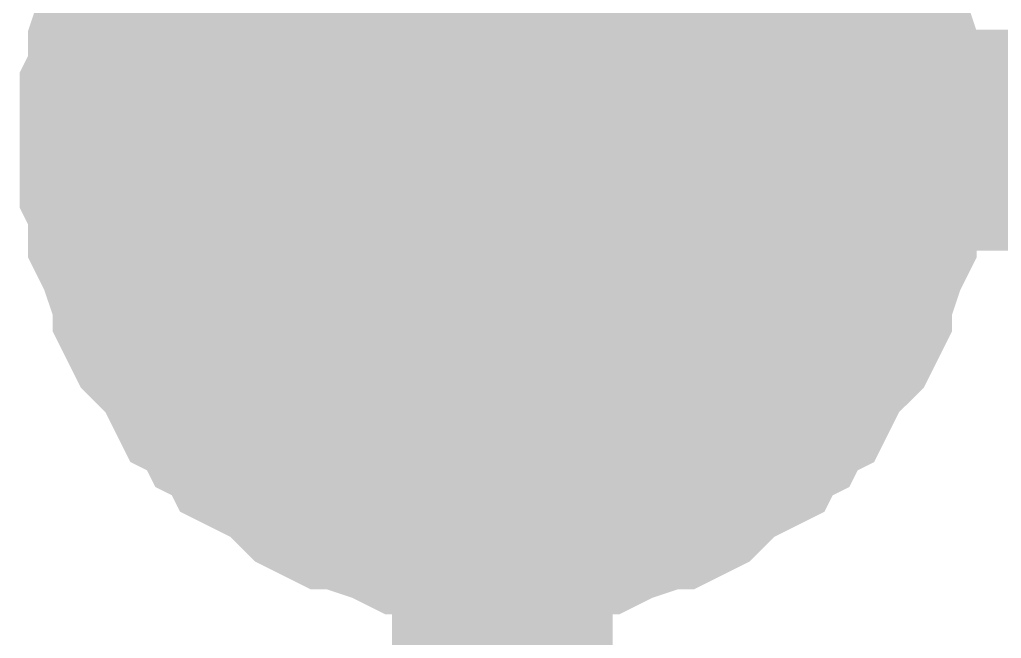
# Model space of a CAD drawing. Header units: inches. Extents: x 0 to 22.3, y 0 to 15.7.
# Drawn here: x 13.5744 to 13.6269, y 3.7733 to 3.8064 of the extents above; entities that cross this region are included whole.
import ezdxf

# ---------------------------------------------------------------- set-up
doc = ezdxf.new("R2010")
doc.units = ezdxf.units.IN
doc.header["$MEASUREMENT"] = 0
doc.layers.add('Sheet', color=255, linetype='Continuous')

msp = doc.modelspace()

# ---------------------------------------------------------------- linework, layer by layer
at = {"layer": 'Sheet'}
for points in [[(13.600224, 3.799913, 0.0118, 0.0118, 0), (13.600224, 3.900248, 0.0118, 0.0118, 0)], [(13.580332, 3.799913, 0.0118, 0.0118, 0), (13.580332, 3.800797, 0.0118, 0.0118, 0), (13.580332, 3.802123, 0.0118, 0.0118, 0), (13.580774, 3.803007, 0.0118, 0.0118, 0), (13.580774, 3.803891, 0.0118, 0.0118, 0), (13.580774, 3.804775, 0.0118, 0.0118, 0), (13.581216, 3.806101, 0.0118, 0.0118, 0), (13.581658, 3.806985, 0.0118, 0.0118, 0), (13.5821, 3.807869, 0.0118, 0.0118, 0), (13.5821, 3.808753, 0.0118, 0.0118, 0), (13.582542, 3.809637, 0.0118, 0.0118, 0), (13.582984, 3.810521, 0.0118, 0.0118, 0), (13.583869, 3.811405, 0.0118, 0.0118, 0), (13.584311, 3.811847, 0.0118, 0.0118, 0), (13.584753, 3.812731, 0.0118, 0.0118, 0)], [(13.580332, 3.799913, 0.0118, 0.0118, 0), (13.580332, 3.800797, 0.0118, 0.0118, 0), (13.580332, 3.802123, 0.0118, 0.0118, 0), (13.580774, 3.803007, 0.0118, 0.0118, 0), (13.580774, 3.803891, 0.0118, 0.0118, 0), (13.580774, 3.804775, 0.0118, 0.0118, 0), (13.581216, 3.806101, 0.0118, 0.0118, 0), (13.581658, 3.806985, 0.0118, 0.0118, 0), (13.5821, 3.807869, 0.0118, 0.0118, 0), (13.5821, 3.808753, 0.0118, 0.0118, 0), (13.582542, 3.809637, 0.0118, 0.0118, 0), (13.582984, 3.810521, 0.0118, 0.0118, 0), (13.583869, 3.811405, 0.0118, 0.0118, 0), (13.584311, 3.811847, 0.0118, 0.0118, 0), (13.584753, 3.812731, 0.0118, 0.0118, 0)], [(13.580332, 3.799913, 0.0118, 0.0118, 0), (13.580332, 3.800797, 0.0118, 0.0118, 0), (13.580332, 3.802123, 0.0118, 0.0118, 0), (13.580774, 3.803007, 0.0118, 0.0118, 0), (13.580774, 3.803891, 0.0118, 0.0118, 0), (13.580774, 3.804775, 0.0118, 0.0118, 0), (13.581216, 3.806101, 0.0118, 0.0118, 0), (13.581658, 3.806985, 0.0118, 0.0118, 0), (13.5821, 3.807869, 0.0118, 0.0118, 0), (13.5821, 3.808753, 0.0118, 0.0118, 0), (13.582542, 3.809637, 0.0118, 0.0118, 0), (13.582984, 3.810521, 0.0118, 0.0118, 0), (13.583869, 3.811405, 0.0118, 0.0118, 0), (13.584311, 3.811847, 0.0118, 0.0118, 0), (13.584753, 3.812731, 0.0118, 0.0118, 0)], [(13.580332, 3.799913, 0.0118, 0.0118, 0), (13.580332, 3.800797, 0.0118, 0.0118, 0), (13.580332, 3.802123, 0.0118, 0.0118, 0), (13.580774, 3.803007, 0.0118, 0.0118, 0), (13.580774, 3.803891, 0.0118, 0.0118, 0), (13.580774, 3.804775, 0.0118, 0.0118, 0), (13.581216, 3.806101, 0.0118, 0.0118, 0), (13.581658, 3.806985, 0.0118, 0.0118, 0), (13.5821, 3.807869, 0.0118, 0.0118, 0), (13.5821, 3.808753, 0.0118, 0.0118, 0), (13.582542, 3.809637, 0.0118, 0.0118, 0), (13.582984, 3.810521, 0.0118, 0.0118, 0), (13.583869, 3.811405, 0.0118, 0.0118, 0), (13.584311, 3.811847, 0.0118, 0.0118, 0), (13.584753, 3.812731, 0.0118, 0.0118, 0)], [(13.615695, 3.812731, 0.0118, 0.0118, 0), (13.616137, 3.811847, 0.0118, 0.0118, 0), (13.616579, 3.811405, 0.0118, 0.0118, 0), (13.617464, 3.810521, 0.0118, 0.0118, 0), (13.617906, 3.809637, 0.0118, 0.0118, 0), (13.618348, 3.808753, 0.0118, 0.0118, 0), (13.618348, 3.807869, 0.0118, 0.0118, 0), (13.61879, 3.806985, 0.0118, 0.0118, 0), (13.619232, 3.806101, 0.0118, 0.0118, 0), (13.619674, 3.804775, 0.0118, 0.0118, 0), (13.619674, 3.803891, 0.0118, 0.0118, 0), (13.619674, 3.803007, 0.0118, 0.0118, 0), (13.620116, 3.802123, 0.0118, 0.0118, 0), (13.620116, 3.800797, 0.0118, 0.0118, 0), (13.620116, 3.799913, 0.0118, 0.0118, 0)], [(13.615695, 3.812731, 0.0118, 0.0118, 0), (13.616137, 3.811847, 0.0118, 0.0118, 0), (13.616579, 3.811405, 0.0118, 0.0118, 0), (13.617464, 3.810521, 0.0118, 0.0118, 0), (13.617906, 3.809637, 0.0118, 0.0118, 0), (13.618348, 3.808753, 0.0118, 0.0118, 0), (13.618348, 3.807869, 0.0118, 0.0118, 0), (13.61879, 3.806985, 0.0118, 0.0118, 0), (13.619232, 3.806101, 0.0118, 0.0118, 0), (13.619674, 3.804775, 0.0118, 0.0118, 0), (13.619674, 3.803891, 0.0118, 0.0118, 0), (13.619674, 3.803007, 0.0118, 0.0118, 0), (13.620116, 3.802123, 0.0118, 0.0118, 0), (13.620116, 3.800797, 0.0118, 0.0118, 0), (13.620116, 3.799913, 0.0118, 0.0118, 0)], [(13.615695, 3.812731, 0.0118, 0.0118, 0), (13.616137, 3.811847, 0.0118, 0.0118, 0), (13.616579, 3.811405, 0.0118, 0.0118, 0), (13.617464, 3.810521, 0.0118, 0.0118, 0), (13.617906, 3.809637, 0.0118, 0.0118, 0), (13.618348, 3.808753, 0.0118, 0.0118, 0), (13.618348, 3.807869, 0.0118, 0.0118, 0), (13.61879, 3.806985, 0.0118, 0.0118, 0), (13.619232, 3.806101, 0.0118, 0.0118, 0), (13.619674, 3.804775, 0.0118, 0.0118, 0), (13.619674, 3.803891, 0.0118, 0.0118, 0), (13.619674, 3.803007, 0.0118, 0.0118, 0), (13.620116, 3.802123, 0.0118, 0.0118, 0), (13.620116, 3.800797, 0.0118, 0.0118, 0), (13.620116, 3.799913, 0.0118, 0.0118, 0)], [(13.615695, 3.812731, 0.0118, 0.0118, 0), (13.616137, 3.811847, 0.0118, 0.0118, 0), (13.616579, 3.811405, 0.0118, 0.0118, 0), (13.617464, 3.810521, 0.0118, 0.0118, 0), (13.617906, 3.809637, 0.0118, 0.0118, 0), (13.618348, 3.808753, 0.0118, 0.0118, 0), (13.618348, 3.807869, 0.0118, 0.0118, 0), (13.61879, 3.806985, 0.0118, 0.0118, 0), (13.619232, 3.806101, 0.0118, 0.0118, 0), (13.619674, 3.804775, 0.0118, 0.0118, 0), (13.619674, 3.803891, 0.0118, 0.0118, 0), (13.619674, 3.803007, 0.0118, 0.0118, 0), (13.620116, 3.802123, 0.0118, 0.0118, 0), (13.620116, 3.800797, 0.0118, 0.0118, 0), (13.620116, 3.799913, 0.0118, 0.0118, 0)], [(13.580332, 3.799913, 0.0039, 0.0039, 0), (13.580332, 3.800797, 0.0039, 0.0039, 0), (13.580332, 3.802123, 0.0039, 0.0039, 0), (13.580774, 3.803007, 0.0039, 0.0039, 0), (13.580774, 3.803891, 0.0039, 0.0039, 0), (13.580774, 3.804775, 0.0039, 0.0039, 0), (13.581216, 3.806101, 0.0039, 0.0039, 0), (13.581658, 3.806985, 0.0039, 0.0039, 0), (13.5821, 3.807869, 0.0039, 0.0039, 0), (13.5821, 3.808753, 0.0039, 0.0039, 0)], [(13.580332, 3.799913, 0.0039, 0.0039, 0), (13.580332, 3.800797, 0.0039, 0.0039, 0), (13.580332, 3.802123, 0.0039, 0.0039, 0), (13.580774, 3.803007, 0.0039, 0.0039, 0), (13.580774, 3.803891, 0.0039, 0.0039, 0), (13.580774, 3.804775, 0.0039, 0.0039, 0), (13.581216, 3.806101, 0.0039, 0.0039, 0), (13.581658, 3.806985, 0.0039, 0.0039, 0), (13.5821, 3.807869, 0.0039, 0.0039, 0), (13.5821, 3.808753, 0.0039, 0.0039, 0)], [(13.580332, 3.799913, 0.0039, 0.0039, 0), (13.580332, 3.800797, 0.0039, 0.0039, 0), (13.580332, 3.802123, 0.0039, 0.0039, 0), (13.580774, 3.803007, 0.0039, 0.0039, 0), (13.580774, 3.803891, 0.0039, 0.0039, 0), (13.580774, 3.804775, 0.0039, 0.0039, 0), (13.581216, 3.806101, 0.0039, 0.0039, 0), (13.581658, 3.806985, 0.0039, 0.0039, 0), (13.5821, 3.807869, 0.0039, 0.0039, 0), (13.5821, 3.808753, 0.0039, 0.0039, 0)], [(13.580332, 3.799913, 0.0039, 0.0039, 0), (13.580332, 3.800797, 0.0039, 0.0039, 0), (13.580332, 3.802123, 0.0039, 0.0039, 0), (13.580774, 3.803007, 0.0039, 0.0039, 0), (13.580774, 3.803891, 0.0039, 0.0039, 0), (13.580774, 3.804775, 0.0039, 0.0039, 0), (13.581216, 3.806101, 0.0039, 0.0039, 0), (13.581658, 3.806985, 0.0039, 0.0039, 0), (13.5821, 3.807869, 0.0039, 0.0039, 0), (13.5821, 3.808753, 0.0039, 0.0039, 0)], [(13.618348, 3.808753, 0.0039, 0.0039, 0), (13.618348, 3.807869, 0.0039, 0.0039, 0), (13.61879, 3.806985, 0.0039, 0.0039, 0), (13.619232, 3.806101, 0.0039, 0.0039, 0), (13.619674, 3.804775, 0.0039, 0.0039, 0), (13.619674, 3.803891, 0.0039, 0.0039, 0), (13.619674, 3.803007, 0.0039, 0.0039, 0), (13.620116, 3.802123, 0.0039, 0.0039, 0), (13.620116, 3.800797, 0.0039, 0.0039, 0), (13.620116, 3.799913, 0.0039, 0.0039, 0)], [(13.618348, 3.808753, 0.0039, 0.0039, 0), (13.618348, 3.807869, 0.0039, 0.0039, 0), (13.61879, 3.806985, 0.0039, 0.0039, 0), (13.619232, 3.806101, 0.0039, 0.0039, 0), (13.619674, 3.804775, 0.0039, 0.0039, 0), (13.619674, 3.803891, 0.0039, 0.0039, 0), (13.619674, 3.803007, 0.0039, 0.0039, 0), (13.620116, 3.802123, 0.0039, 0.0039, 0), (13.620116, 3.800797, 0.0039, 0.0039, 0), (13.620116, 3.799913, 0.0039, 0.0039, 0)], [(13.618348, 3.808753, 0.0039, 0.0039, 0), (13.618348, 3.807869, 0.0039, 0.0039, 0), (13.61879, 3.806985, 0.0039, 0.0039, 0), (13.619232, 3.806101, 0.0039, 0.0039, 0), (13.619674, 3.804775, 0.0039, 0.0039, 0), (13.619674, 3.803891, 0.0039, 0.0039, 0), (13.619674, 3.803007, 0.0039, 0.0039, 0), (13.620116, 3.802123, 0.0039, 0.0039, 0), (13.620116, 3.800797, 0.0039, 0.0039, 0), (13.620116, 3.799913, 0.0039, 0.0039, 0)], [(13.618348, 3.808753, 0.0039, 0.0039, 0), (13.618348, 3.807869, 0.0039, 0.0039, 0), (13.61879, 3.806985, 0.0039, 0.0039, 0), (13.619232, 3.806101, 0.0039, 0.0039, 0), (13.619674, 3.804775, 0.0039, 0.0039, 0), (13.619674, 3.803891, 0.0039, 0.0039, 0), (13.619674, 3.803007, 0.0039, 0.0039, 0), (13.620116, 3.802123, 0.0039, 0.0039, 0), (13.620116, 3.800797, 0.0039, 0.0039, 0), (13.620116, 3.799913, 0.0039, 0.0039, 0)], [(13.600224, 3.780023, 0.0118, 0.0118, 0), (13.59934, 3.780023, 0.0118, 0.0118, 0), (13.598014, 3.780023, 0.0118, 0.0118, 0), (13.59713, 3.780465, 0.0118, 0.0118, 0), (13.596246, 3.780465, 0.0118, 0.0118, 0), (13.595362, 3.780465, 0.0118, 0.0118, 0), (13.594477, 3.780907, 0.0118, 0.0118, 0), (13.593151, 3.781349, 0.0118, 0.0118, 0), (13.592267, 3.781791, 0.0118, 0.0118, 0), (13.591383, 3.781791, 0.0118, 0.0118, 0), (13.590499, 3.782233, 0.0118, 0.0118, 0), (13.590057, 3.782675, 0.0118, 0.0118, 0), (13.589173, 3.783559, 0.0118, 0.0118, 0), (13.588289, 3.784001, 0.0118, 0.0118, 0), (13.587405, 3.784443, 0.0118, 0.0118, 0), (13.586963, 3.785327, 0.0118, 0.0118, 0), (13.586079, 3.785769, 0.0118, 0.0118, 0), (13.585637, 3.786653, 0.0118, 0.0118, 0), (13.584753, 3.787095, 0.0118, 0.0118, 0), (13.584311, 3.787979, 0.0118, 0.0118, 0), (13.583869, 3.788863, 0.0118, 0.0118, 0), (13.582984, 3.789747, 0.0118, 0.0118, 0), (13.582542, 3.790189, 0.0118, 0.0118, 0), (13.5821, 3.791073, 0.0118, 0.0118, 0), (13.5821, 3.791957, 0.0118, 0.0118, 0), (13.581658, 3.792841, 0.0118, 0.0118, 0), (13.581216, 3.794167, 0.0118, 0.0118, 0), (13.580774, 3.795051, 0.0118, 0.0118, 0), (13.580774, 3.795935, 0.0118, 0.0118, 0), (13.580774, 3.796819, 0.0118, 0.0118, 0), (13.580332, 3.797703, 0.0118, 0.0118, 0), (13.580332, 3.799029, 0.0118, 0.0118, 0), (13.580332, 3.799913, 0.0118, 0.0118, 0)], [(13.580332, 3.799913, 0.0118, 0.0118, 0), (13.580332, 3.799913, 0.0118, 0.0118, 0)], [(13.600224, 3.780023, 0.0118, 0.0118, 0), (13.59934, 3.780023, 0.0118, 0.0118, 0), (13.598014, 3.780023, 0.0118, 0.0118, 0), (13.59713, 3.780465, 0.0118, 0.0118, 0), (13.596246, 3.780465, 0.0118, 0.0118, 0), (13.595362, 3.780465, 0.0118, 0.0118, 0), (13.594477, 3.780907, 0.0118, 0.0118, 0), (13.593151, 3.781349, 0.0118, 0.0118, 0), (13.592267, 3.781791, 0.0118, 0.0118, 0), (13.591383, 3.781791, 0.0118, 0.0118, 0), (13.590499, 3.782233, 0.0118, 0.0118, 0), (13.590057, 3.782675, 0.0118, 0.0118, 0), (13.589173, 3.783559, 0.0118, 0.0118, 0), (13.588289, 3.784001, 0.0118, 0.0118, 0), (13.587405, 3.784443, 0.0118, 0.0118, 0), (13.586963, 3.785327, 0.0118, 0.0118, 0), (13.586079, 3.785769, 0.0118, 0.0118, 0), (13.585637, 3.786653, 0.0118, 0.0118, 0), (13.584753, 3.787095, 0.0118, 0.0118, 0), (13.584311, 3.787979, 0.0118, 0.0118, 0), (13.583869, 3.788863, 0.0118, 0.0118, 0), (13.582984, 3.789747, 0.0118, 0.0118, 0), (13.582542, 3.790189, 0.0118, 0.0118, 0), (13.5821, 3.791073, 0.0118, 0.0118, 0), (13.5821, 3.791957, 0.0118, 0.0118, 0), (13.581658, 3.792841, 0.0118, 0.0118, 0), (13.581216, 3.794167, 0.0118, 0.0118, 0), (13.580774, 3.795051, 0.0118, 0.0118, 0), (13.580774, 3.795935, 0.0118, 0.0118, 0), (13.580774, 3.796819, 0.0118, 0.0118, 0), (13.580332, 3.797703, 0.0118, 0.0118, 0), (13.580332, 3.799029, 0.0118, 0.0118, 0), (13.580332, 3.799913, 0.0118, 0.0118, 0)], [(13.580332, 3.799913, 0.0118, 0.0118, 0), (13.580332, 3.799913, 0.0118, 0.0118, 0)], [(13.600224, 3.780023, 0.0118, 0.0118, 0), (13.59934, 3.780023, 0.0118, 0.0118, 0), (13.598014, 3.780023, 0.0118, 0.0118, 0), (13.59713, 3.780465, 0.0118, 0.0118, 0), (13.596246, 3.780465, 0.0118, 0.0118, 0), (13.595362, 3.780465, 0.0118, 0.0118, 0), (13.594477, 3.780907, 0.0118, 0.0118, 0), (13.593151, 3.781349, 0.0118, 0.0118, 0), (13.592267, 3.781791, 0.0118, 0.0118, 0), (13.591383, 3.781791, 0.0118, 0.0118, 0), (13.590499, 3.782233, 0.0118, 0.0118, 0), (13.590057, 3.782675, 0.0118, 0.0118, 0), (13.589173, 3.783559, 0.0118, 0.0118, 0), (13.588289, 3.784001, 0.0118, 0.0118, 0), (13.587405, 3.784443, 0.0118, 0.0118, 0), (13.586963, 3.785327, 0.0118, 0.0118, 0), (13.586079, 3.785769, 0.0118, 0.0118, 0), (13.585637, 3.786653, 0.0118, 0.0118, 0), (13.584753, 3.787095, 0.0118, 0.0118, 0), (13.584311, 3.787979, 0.0118, 0.0118, 0), (13.583869, 3.788863, 0.0118, 0.0118, 0), (13.582984, 3.789747, 0.0118, 0.0118, 0), (13.582542, 3.790189, 0.0118, 0.0118, 0), (13.5821, 3.791073, 0.0118, 0.0118, 0), (13.5821, 3.791957, 0.0118, 0.0118, 0), (13.581658, 3.792841, 0.0118, 0.0118, 0), (13.581216, 3.794167, 0.0118, 0.0118, 0), (13.580774, 3.795051, 0.0118, 0.0118, 0), (13.580774, 3.795935, 0.0118, 0.0118, 0), (13.580774, 3.796819, 0.0118, 0.0118, 0), (13.580332, 3.797703, 0.0118, 0.0118, 0), (13.580332, 3.799029, 0.0118, 0.0118, 0), (13.580332, 3.799913, 0.0118, 0.0118, 0)], [(13.580332, 3.799913, 0.0118, 0.0118, 0), (13.580332, 3.799913, 0.0118, 0.0118, 0)], [(13.600224, 3.780023, 0.0118, 0.0118, 0), (13.59934, 3.780023, 0.0118, 0.0118, 0), (13.598014, 3.780023, 0.0118, 0.0118, 0), (13.59713, 3.780465, 0.0118, 0.0118, 0), (13.596246, 3.780465, 0.0118, 0.0118, 0), (13.595362, 3.780465, 0.0118, 0.0118, 0), (13.594477, 3.780907, 0.0118, 0.0118, 0), (13.593151, 3.781349, 0.0118, 0.0118, 0), (13.592267, 3.781791, 0.0118, 0.0118, 0), (13.591383, 3.781791, 0.0118, 0.0118, 0), (13.590499, 3.782233, 0.0118, 0.0118, 0), (13.590057, 3.782675, 0.0118, 0.0118, 0), (13.589173, 3.783559, 0.0118, 0.0118, 0), (13.588289, 3.784001, 0.0118, 0.0118, 0), (13.587405, 3.784443, 0.0118, 0.0118, 0), (13.586963, 3.785327, 0.0118, 0.0118, 0), (13.586079, 3.785769, 0.0118, 0.0118, 0), (13.585637, 3.786653, 0.0118, 0.0118, 0), (13.584753, 3.787095, 0.0118, 0.0118, 0), (13.584311, 3.787979, 0.0118, 0.0118, 0), (13.583869, 3.788863, 0.0118, 0.0118, 0), (13.582984, 3.789747, 0.0118, 0.0118, 0), (13.582542, 3.790189, 0.0118, 0.0118, 0), (13.5821, 3.791073, 0.0118, 0.0118, 0), (13.5821, 3.791957, 0.0118, 0.0118, 0), (13.581658, 3.792841, 0.0118, 0.0118, 0), (13.581216, 3.794167, 0.0118, 0.0118, 0), (13.580774, 3.795051, 0.0118, 0.0118, 0), (13.580774, 3.795935, 0.0118, 0.0118, 0), (13.580774, 3.796819, 0.0118, 0.0118, 0), (13.580332, 3.797703, 0.0118, 0.0118, 0), (13.580332, 3.799029, 0.0118, 0.0118, 0), (13.580332, 3.799913, 0.0118, 0.0118, 0)], [(13.580332, 3.799913, 0.0118, 0.0118, 0), (13.580332, 3.799913, 0.0118, 0.0118, 0)], [(13.620116, 3.799913, 0.0118, 0.0118, 0), (13.620116, 3.799029, 0.0118, 0.0118, 0), (13.620116, 3.797703, 0.0118, 0.0118, 0), (13.619674, 3.796819, 0.0118, 0.0118, 0), (13.619674, 3.795935, 0.0118, 0.0118, 0), (13.619674, 3.795051, 0.0118, 0.0118, 0), (13.619232, 3.794167, 0.0118, 0.0118, 0), (13.61879, 3.792841, 0.0118, 0.0118, 0), (13.618348, 3.791957, 0.0118, 0.0118, 0), (13.618348, 3.791073, 0.0118, 0.0118, 0), (13.617906, 3.790189, 0.0118, 0.0118, 0), (13.617464, 3.789747, 0.0118, 0.0118, 0), (13.616579, 3.788863, 0.0118, 0.0118, 0), (13.616137, 3.787979, 0.0118, 0.0118, 0), (13.615695, 3.787095, 0.0118, 0.0118, 0), (13.614811, 3.786653, 0.0118, 0.0118, 0), (13.614369, 3.785769, 0.0118, 0.0118, 0), (13.613485, 3.785327, 0.0118, 0.0118, 0), (13.613043, 3.784443, 0.0118, 0.0118, 0), (13.612159, 3.784001, 0.0118, 0.0118, 0), (13.611275, 3.783559, 0.0118, 0.0118, 0), (13.610391, 3.782675, 0.0118, 0.0118, 0), (13.609949, 3.782233, 0.0118, 0.0118, 0), (13.609065, 3.781791, 0.0118, 0.0118, 0), (13.608181, 3.781791, 0.0118, 0.0118, 0), (13.607297, 3.781349, 0.0118, 0.0118, 0), (13.605971, 3.780907, 0.0118, 0.0118, 0), (13.605086, 3.780465, 0.0118, 0.0118, 0), (13.604202, 3.780465, 0.0118, 0.0118, 0), (13.603318, 3.780465, 0.0118, 0.0118, 0), (13.602434, 3.780023, 0.0118, 0.0118, 0), (13.601108, 3.780023, 0.0118, 0.0118, 0), (13.600224, 3.780023, 0.0118, 0.0118, 0)], [(13.600224, 3.70002, 0.0118, 0.0118, 0), (13.600224, 3.799913, 0.0118, 0.0118, 0), (14.00027, 3.799913, 0.0118, 0.0118, 0), (14.00027, 3.600127, 0.0118, 0.0118, 0)], [(13.620116, 3.799913, 0.0118, 0.0118, 0), (13.620116, 3.799029, 0.0118, 0.0118, 0), (13.620116, 3.797703, 0.0118, 0.0118, 0), (13.619674, 3.796819, 0.0118, 0.0118, 0), (13.619674, 3.795935, 0.0118, 0.0118, 0), (13.619674, 3.795051, 0.0118, 0.0118, 0), (13.619232, 3.794167, 0.0118, 0.0118, 0), (13.61879, 3.792841, 0.0118, 0.0118, 0), (13.618348, 3.791957, 0.0118, 0.0118, 0), (13.618348, 3.791073, 0.0118, 0.0118, 0), (13.617906, 3.790189, 0.0118, 0.0118, 0), (13.617464, 3.789747, 0.0118, 0.0118, 0), (13.616579, 3.788863, 0.0118, 0.0118, 0), (13.616137, 3.787979, 0.0118, 0.0118, 0), (13.615695, 3.787095, 0.0118, 0.0118, 0), (13.614811, 3.786653, 0.0118, 0.0118, 0), (13.614369, 3.785769, 0.0118, 0.0118, 0), (13.613485, 3.785327, 0.0118, 0.0118, 0), (13.613043, 3.784443, 0.0118, 0.0118, 0), (13.612159, 3.784001, 0.0118, 0.0118, 0), (13.611275, 3.783559, 0.0118, 0.0118, 0), (13.610391, 3.782675, 0.0118, 0.0118, 0), (13.609949, 3.782233, 0.0118, 0.0118, 0), (13.609065, 3.781791, 0.0118, 0.0118, 0), (13.608181, 3.781791, 0.0118, 0.0118, 0), (13.607297, 3.781349, 0.0118, 0.0118, 0), (13.605971, 3.780907, 0.0118, 0.0118, 0), (13.605086, 3.780465, 0.0118, 0.0118, 0), (13.604202, 3.780465, 0.0118, 0.0118, 0), (13.603318, 3.780465, 0.0118, 0.0118, 0), (13.602434, 3.780023, 0.0118, 0.0118, 0), (13.601108, 3.780023, 0.0118, 0.0118, 0), (13.600224, 3.780023, 0.0118, 0.0118, 0)], [(13.620116, 3.799913, 0.0118, 0.0118, 0), (13.620116, 3.799029, 0.0118, 0.0118, 0), (13.620116, 3.797703, 0.0118, 0.0118, 0), (13.619674, 3.796819, 0.0118, 0.0118, 0), (13.619674, 3.795935, 0.0118, 0.0118, 0), (13.619674, 3.795051, 0.0118, 0.0118, 0), (13.619232, 3.794167, 0.0118, 0.0118, 0), (13.61879, 3.792841, 0.0118, 0.0118, 0), (13.618348, 3.791957, 0.0118, 0.0118, 0), (13.618348, 3.791073, 0.0118, 0.0118, 0), (13.617906, 3.790189, 0.0118, 0.0118, 0), (13.617464, 3.789747, 0.0118, 0.0118, 0), (13.616579, 3.788863, 0.0118, 0.0118, 0), (13.616137, 3.787979, 0.0118, 0.0118, 0), (13.615695, 3.787095, 0.0118, 0.0118, 0), (13.614811, 3.786653, 0.0118, 0.0118, 0), (13.614369, 3.785769, 0.0118, 0.0118, 0), (13.613485, 3.785327, 0.0118, 0.0118, 0), (13.613043, 3.784443, 0.0118, 0.0118, 0), (13.612159, 3.784001, 0.0118, 0.0118, 0), (13.611275, 3.783559, 0.0118, 0.0118, 0), (13.610391, 3.782675, 0.0118, 0.0118, 0), (13.609949, 3.782233, 0.0118, 0.0118, 0), (13.609065, 3.781791, 0.0118, 0.0118, 0), (13.608181, 3.781791, 0.0118, 0.0118, 0), (13.607297, 3.781349, 0.0118, 0.0118, 0), (13.605971, 3.780907, 0.0118, 0.0118, 0), (13.605086, 3.780465, 0.0118, 0.0118, 0), (13.604202, 3.780465, 0.0118, 0.0118, 0), (13.603318, 3.780465, 0.0118, 0.0118, 0), (13.602434, 3.780023, 0.0118, 0.0118, 0), (13.601108, 3.780023, 0.0118, 0.0118, 0), (13.600224, 3.780023, 0.0118, 0.0118, 0)], [(13.620116, 3.799913, 0.0118, 0.0118, 0), (13.620116, 3.799029, 0.0118, 0.0118, 0), (13.620116, 3.797703, 0.0118, 0.0118, 0), (13.619674, 3.796819, 0.0118, 0.0118, 0), (13.619674, 3.795935, 0.0118, 0.0118, 0), (13.619674, 3.795051, 0.0118, 0.0118, 0), (13.619232, 3.794167, 0.0118, 0.0118, 0), (13.61879, 3.792841, 0.0118, 0.0118, 0), (13.618348, 3.791957, 0.0118, 0.0118, 0), (13.618348, 3.791073, 0.0118, 0.0118, 0), (13.617906, 3.790189, 0.0118, 0.0118, 0), (13.617464, 3.789747, 0.0118, 0.0118, 0), (13.616579, 3.788863, 0.0118, 0.0118, 0), (13.616137, 3.787979, 0.0118, 0.0118, 0), (13.615695, 3.787095, 0.0118, 0.0118, 0), (13.614811, 3.786653, 0.0118, 0.0118, 0), (13.614369, 3.785769, 0.0118, 0.0118, 0), (13.613485, 3.785327, 0.0118, 0.0118, 0), (13.613043, 3.784443, 0.0118, 0.0118, 0), (13.612159, 3.784001, 0.0118, 0.0118, 0), (13.611275, 3.783559, 0.0118, 0.0118, 0), (13.610391, 3.782675, 0.0118, 0.0118, 0), (13.609949, 3.782233, 0.0118, 0.0118, 0), (13.609065, 3.781791, 0.0118, 0.0118, 0), (13.608181, 3.781791, 0.0118, 0.0118, 0), (13.607297, 3.781349, 0.0118, 0.0118, 0), (13.605971, 3.780907, 0.0118, 0.0118, 0), (13.605086, 3.780465, 0.0118, 0.0118, 0), (13.604202, 3.780465, 0.0118, 0.0118, 0), (13.603318, 3.780465, 0.0118, 0.0118, 0), (13.602434, 3.780023, 0.0118, 0.0118, 0), (13.601108, 3.780023, 0.0118, 0.0118, 0), (13.600224, 3.780023, 0.0118, 0.0118, 0)], [(13.620116, 3.799913, 0.0118, 0.0118, 0), (13.620116, 3.799913, 0.0118, 0.0118, 0), (13.620116, 3.799913, 0.0118, 0.0118, 0), (13.620116, 3.799913, 0.0118, 0.0118, 0), (13.620116, 3.799913, 0.0118, 0.0118, 0), (13.620116, 3.799913, 0.0118, 0.0118, 0), (13.620116, 3.799913, 0.0118, 0.0118, 0), (13.620116, 3.799913, 0.0118, 0.0118, 0), (13.620116, 3.799913, 0.0118, 0.0118, 0), (13.620116, 3.799913, 0.0118, 0.0118, 0), (13.620116, 3.799913, 0.0118, 0.0118, 0), (13.620116, 3.799913, 0.0118, 0.0118, 0), (13.620116, 3.799913, 0.0118, 0.0118, 0), (13.620116, 3.799913, 0.0118, 0.0118, 0), (13.620116, 3.799913, 0.0118, 0.0118, 0), (13.620116, 3.799913, 0.0118, 0.0118, 0), (13.620116, 3.799913, 0.0118, 0.0118, 0), (13.620116, 3.799913, 0.0118, 0.0118, 0), (13.620116, 3.799913, 0.0118, 0.0118, 0), (13.620116, 3.799913, 0.0118, 0.0118, 0), (13.620116, 3.799913, 0.0118, 0.0118, 0), (13.620116, 3.799913, 0.0118, 0.0118, 0), (13.620116, 3.799913, 0.0118, 0.0118, 0), (13.620116, 3.799913, 0.0118, 0.0118, 0), (13.620116, 3.799913, 0.0118, 0.0118, 0), (13.620116, 3.799913, 0.0118, 0.0118, 0), (13.620116, 3.799913, 0.0118, 0.0118, 0), (13.620116, 3.799913, 0.0118, 0.0118, 0), (13.620116, 3.799913, 0.0118, 0.0118, 0), (13.620116, 3.799913, 0.0118, 0.0118, 0), (13.620116, 3.799913, 0.0118, 0.0118, 0), (13.620116, 3.799913, 0.0118, 0.0118, 0), (13.620116, 3.799913, 0.0118, 0.0118, 0)], [(13.620116, 3.799913, 0.0118, 0.0118, 0), (13.620116, 3.799913, 0.0118, 0.0118, 0)], [(13.620116, 3.799913, 0.0118, 0.0118, 0), (13.620116, 3.799913, 0.0118, 0.0118, 0), (13.620116, 3.799913, 0.0118, 0.0118, 0), (13.620116, 3.799913, 0.0118, 0.0118, 0), (13.620116, 3.799913, 0.0118, 0.0118, 0), (13.620116, 3.799913, 0.0118, 0.0118, 0), (13.620116, 3.799913, 0.0118, 0.0118, 0), (13.620116, 3.799913, 0.0118, 0.0118, 0), (13.620116, 3.799913, 0.0118, 0.0118, 0), (13.620116, 3.799913, 0.0118, 0.0118, 0), (13.620116, 3.799913, 0.0118, 0.0118, 0), (13.620116, 3.799913, 0.0118, 0.0118, 0), (13.620116, 3.799913, 0.0118, 0.0118, 0), (13.620116, 3.799913, 0.0118, 0.0118, 0), (13.620116, 3.799913, 0.0118, 0.0118, 0), (13.620116, 3.799913, 0.0118, 0.0118, 0), (13.620116, 3.799913, 0.0118, 0.0118, 0), (13.620116, 3.799913, 0.0118, 0.0118, 0), (13.620116, 3.799913, 0.0118, 0.0118, 0), (13.620116, 3.799913, 0.0118, 0.0118, 0), (13.620116, 3.799913, 0.0118, 0.0118, 0), (13.620116, 3.799913, 0.0118, 0.0118, 0), (13.620116, 3.799913, 0.0118, 0.0118, 0), (13.620116, 3.799913, 0.0118, 0.0118, 0), (13.620116, 3.799913, 0.0118, 0.0118, 0), (13.620116, 3.799913, 0.0118, 0.0118, 0), (13.620116, 3.799913, 0.0118, 0.0118, 0), (13.620116, 3.799913, 0.0118, 0.0118, 0), (13.620116, 3.799913, 0.0118, 0.0118, 0), (13.620116, 3.799913, 0.0118, 0.0118, 0), (13.620116, 3.799913, 0.0118, 0.0118, 0), (13.620116, 3.799913, 0.0118, 0.0118, 0), (13.620116, 3.799913, 0.0118, 0.0118, 0)], [(13.620116, 3.799913, 0.0118, 0.0118, 0), (13.620116, 3.799913, 0.0118, 0.0118, 0)], [(13.620116, 3.799913, 0.0118, 0.0118, 0), (13.620116, 3.799913, 0.0118, 0.0118, 0), (13.620116, 3.799913, 0.0118, 0.0118, 0), (13.620116, 3.799913, 0.0118, 0.0118, 0), (13.620116, 3.799913, 0.0118, 0.0118, 0), (13.620116, 3.799913, 0.0118, 0.0118, 0), (13.620116, 3.799913, 0.0118, 0.0118, 0), (13.620116, 3.799913, 0.0118, 0.0118, 0), (13.620116, 3.799913, 0.0118, 0.0118, 0), (13.620116, 3.799913, 0.0118, 0.0118, 0), (13.620116, 3.799913, 0.0118, 0.0118, 0), (13.620116, 3.799913, 0.0118, 0.0118, 0), (13.620116, 3.799913, 0.0118, 0.0118, 0), (13.620116, 3.799913, 0.0118, 0.0118, 0), (13.620116, 3.799913, 0.0118, 0.0118, 0), (13.620116, 3.799913, 0.0118, 0.0118, 0), (13.620116, 3.799913, 0.0118, 0.0118, 0), (13.620116, 3.799913, 0.0118, 0.0118, 0), (13.620116, 3.799913, 0.0118, 0.0118, 0), (13.620116, 3.799913, 0.0118, 0.0118, 0), (13.620116, 3.799913, 0.0118, 0.0118, 0), (13.620116, 3.799913, 0.0118, 0.0118, 0), (13.620116, 3.799913, 0.0118, 0.0118, 0), (13.620116, 3.799913, 0.0118, 0.0118, 0), (13.620116, 3.799913, 0.0118, 0.0118, 0), (13.620116, 3.799913, 0.0118, 0.0118, 0), (13.620116, 3.799913, 0.0118, 0.0118, 0), (13.620116, 3.799913, 0.0118, 0.0118, 0), (13.620116, 3.799913, 0.0118, 0.0118, 0), (13.620116, 3.799913, 0.0118, 0.0118, 0), (13.620116, 3.799913, 0.0118, 0.0118, 0), (13.620116, 3.799913, 0.0118, 0.0118, 0), (13.620116, 3.799913, 0.0118, 0.0118, 0)], [(13.620116, 3.799913, 0.0118, 0.0118, 0), (13.620116, 3.799913, 0.0118, 0.0118, 0)], [(13.620116, 3.799913, 0.0118, 0.0118, 0), (13.620116, 3.799913, 0.0118, 0.0118, 0), (13.620116, 3.799913, 0.0118, 0.0118, 0), (13.620116, 3.799913, 0.0118, 0.0118, 0), (13.620116, 3.799913, 0.0118, 0.0118, 0), (13.620116, 3.799913, 0.0118, 0.0118, 0), (13.620116, 3.799913, 0.0118, 0.0118, 0), (13.620116, 3.799913, 0.0118, 0.0118, 0), (13.620116, 3.799913, 0.0118, 0.0118, 0), (13.620116, 3.799913, 0.0118, 0.0118, 0), (13.620116, 3.799913, 0.0118, 0.0118, 0), (13.620116, 3.799913, 0.0118, 0.0118, 0), (13.620116, 3.799913, 0.0118, 0.0118, 0), (13.620116, 3.799913, 0.0118, 0.0118, 0), (13.620116, 3.799913, 0.0118, 0.0118, 0), (13.620116, 3.799913, 0.0118, 0.0118, 0), (13.620116, 3.799913, 0.0118, 0.0118, 0), (13.620116, 3.799913, 0.0118, 0.0118, 0), (13.620116, 3.799913, 0.0118, 0.0118, 0), (13.620116, 3.799913, 0.0118, 0.0118, 0), (13.620116, 3.799913, 0.0118, 0.0118, 0), (13.620116, 3.799913, 0.0118, 0.0118, 0), (13.620116, 3.799913, 0.0118, 0.0118, 0), (13.620116, 3.799913, 0.0118, 0.0118, 0), (13.620116, 3.799913, 0.0118, 0.0118, 0), (13.620116, 3.799913, 0.0118, 0.0118, 0), (13.620116, 3.799913, 0.0118, 0.0118, 0), (13.620116, 3.799913, 0.0118, 0.0118, 0), (13.620116, 3.799913, 0.0118, 0.0118, 0), (13.620116, 3.799913, 0.0118, 0.0118, 0), (13.620116, 3.799913, 0.0118, 0.0118, 0), (13.620116, 3.799913, 0.0118, 0.0118, 0), (13.620116, 3.799913, 0.0118, 0.0118, 0)], [(13.620116, 3.799913, 0.0118, 0.0118, 0), (13.620116, 3.799913, 0.0118, 0.0118, 0)], [(13.600224, 3.780023, 0.0039, 0.0039, 0), (13.59934, 3.780023, 0.0039, 0.0039, 0), (13.598014, 3.780023, 0.0039, 0.0039, 0), (13.59713, 3.780465, 0.0039, 0.0039, 0), (13.596246, 3.780465, 0.0039, 0.0039, 0), (13.595362, 3.780465, 0.0039, 0.0039, 0), (13.594477, 3.780907, 0.0039, 0.0039, 0), (13.593151, 3.781349, 0.0039, 0.0039, 0), (13.592267, 3.781791, 0.0039, 0.0039, 0), (13.591383, 3.781791, 0.0039, 0.0039, 0), (13.590499, 3.782233, 0.0039, 0.0039, 0), (13.590057, 3.782675, 0.0039, 0.0039, 0), (13.589173, 3.783559, 0.0039, 0.0039, 0), (13.588289, 3.784001, 0.0039, 0.0039, 0), (13.587405, 3.784443, 0.0039, 0.0039, 0), (13.586963, 3.785327, 0.0039, 0.0039, 0), (13.586079, 3.785769, 0.0039, 0.0039, 0), (13.585637, 3.786653, 0.0039, 0.0039, 0), (13.584753, 3.787095, 0.0039, 0.0039, 0), (13.584311, 3.787979, 0.0039, 0.0039, 0), (13.583869, 3.788863, 0.0039, 0.0039, 0), (13.582984, 3.789747, 0.0039, 0.0039, 0), (13.582542, 3.790189, 0.0039, 0.0039, 0), (13.5821, 3.791073, 0.0039, 0.0039, 0), (13.5821, 3.791957, 0.0039, 0.0039, 0), (13.581658, 3.792841, 0.0039, 0.0039, 0), (13.581216, 3.794167, 0.0039, 0.0039, 0), (13.580774, 3.795051, 0.0039, 0.0039, 0), (13.580774, 3.795935, 0.0039, 0.0039, 0), (13.580774, 3.796819, 0.0039, 0.0039, 0), (13.580332, 3.797703, 0.0039, 0.0039, 0), (13.580332, 3.799029, 0.0039, 0.0039, 0), (13.580332, 3.799913, 0.0039, 0.0039, 0)], [(13.580332, 3.799913, 0.0039, 0.0039, 0), (13.580332, 3.799913, 0.0039, 0.0039, 0)], [(13.600224, 3.780023, 0.0039, 0.0039, 0), (13.59934, 3.780023, 0.0039, 0.0039, 0), (13.598014, 3.780023, 0.0039, 0.0039, 0), (13.59713, 3.780465, 0.0039, 0.0039, 0), (13.596246, 3.780465, 0.0039, 0.0039, 0), (13.595362, 3.780465, 0.0039, 0.0039, 0), (13.594477, 3.780907, 0.0039, 0.0039, 0), (13.593151, 3.781349, 0.0039, 0.0039, 0), (13.592267, 3.781791, 0.0039, 0.0039, 0), (13.591383, 3.781791, 0.0039, 0.0039, 0), (13.590499, 3.782233, 0.0039, 0.0039, 0), (13.590057, 3.782675, 0.0039, 0.0039, 0), (13.589173, 3.783559, 0.0039, 0.0039, 0), (13.588289, 3.784001, 0.0039, 0.0039, 0), (13.587405, 3.784443, 0.0039, 0.0039, 0), (13.586963, 3.785327, 0.0039, 0.0039, 0), (13.586079, 3.785769, 0.0039, 0.0039, 0), (13.585637, 3.786653, 0.0039, 0.0039, 0), (13.584753, 3.787095, 0.0039, 0.0039, 0), (13.584311, 3.787979, 0.0039, 0.0039, 0), (13.583869, 3.788863, 0.0039, 0.0039, 0), (13.582984, 3.789747, 0.0039, 0.0039, 0), (13.582542, 3.790189, 0.0039, 0.0039, 0), (13.5821, 3.791073, 0.0039, 0.0039, 0), (13.5821, 3.791957, 0.0039, 0.0039, 0), (13.581658, 3.792841, 0.0039, 0.0039, 0), (13.581216, 3.794167, 0.0039, 0.0039, 0), (13.580774, 3.795051, 0.0039, 0.0039, 0), (13.580774, 3.795935, 0.0039, 0.0039, 0), (13.580774, 3.796819, 0.0039, 0.0039, 0), (13.580332, 3.797703, 0.0039, 0.0039, 0), (13.580332, 3.799029, 0.0039, 0.0039, 0), (13.580332, 3.799913, 0.0039, 0.0039, 0)], [(13.580332, 3.799913, 0.0039, 0.0039, 0), (13.580332, 3.799913, 0.0039, 0.0039, 0)], [(13.600224, 3.780023, 0.0039, 0.0039, 0), (13.59934, 3.780023, 0.0039, 0.0039, 0), (13.598014, 3.780023, 0.0039, 0.0039, 0), (13.59713, 3.780465, 0.0039, 0.0039, 0), (13.596246, 3.780465, 0.0039, 0.0039, 0), (13.595362, 3.780465, 0.0039, 0.0039, 0), (13.594477, 3.780907, 0.0039, 0.0039, 0), (13.593151, 3.781349, 0.0039, 0.0039, 0), (13.592267, 3.781791, 0.0039, 0.0039, 0), (13.591383, 3.781791, 0.0039, 0.0039, 0), (13.590499, 3.782233, 0.0039, 0.0039, 0), (13.590057, 3.782675, 0.0039, 0.0039, 0), (13.589173, 3.783559, 0.0039, 0.0039, 0), (13.588289, 3.784001, 0.0039, 0.0039, 0), (13.587405, 3.784443, 0.0039, 0.0039, 0), (13.586963, 3.785327, 0.0039, 0.0039, 0), (13.586079, 3.785769, 0.0039, 0.0039, 0), (13.585637, 3.786653, 0.0039, 0.0039, 0), (13.584753, 3.787095, 0.0039, 0.0039, 0), (13.584311, 3.787979, 0.0039, 0.0039, 0), (13.583869, 3.788863, 0.0039, 0.0039, 0), (13.582984, 3.789747, 0.0039, 0.0039, 0), (13.582542, 3.790189, 0.0039, 0.0039, 0), (13.5821, 3.791073, 0.0039, 0.0039, 0), (13.5821, 3.791957, 0.0039, 0.0039, 0), (13.581658, 3.792841, 0.0039, 0.0039, 0), (13.581216, 3.794167, 0.0039, 0.0039, 0), (13.580774, 3.795051, 0.0039, 0.0039, 0), (13.580774, 3.795935, 0.0039, 0.0039, 0), (13.580774, 3.796819, 0.0039, 0.0039, 0), (13.580332, 3.797703, 0.0039, 0.0039, 0), (13.580332, 3.799029, 0.0039, 0.0039, 0), (13.580332, 3.799913, 0.0039, 0.0039, 0)], [(13.580332, 3.799913, 0.0039, 0.0039, 0), (13.580332, 3.799913, 0.0039, 0.0039, 0)], [(13.600224, 3.780023, 0.0039, 0.0039, 0), (13.59934, 3.780023, 0.0039, 0.0039, 0), (13.598014, 3.780023, 0.0039, 0.0039, 0), (13.59713, 3.780465, 0.0039, 0.0039, 0), (13.596246, 3.780465, 0.0039, 0.0039, 0), (13.595362, 3.780465, 0.0039, 0.0039, 0), (13.594477, 3.780907, 0.0039, 0.0039, 0), (13.593151, 3.781349, 0.0039, 0.0039, 0), (13.592267, 3.781791, 0.0039, 0.0039, 0), (13.591383, 3.781791, 0.0039, 0.0039, 0), (13.590499, 3.782233, 0.0039, 0.0039, 0), (13.590057, 3.782675, 0.0039, 0.0039, 0), (13.589173, 3.783559, 0.0039, 0.0039, 0), (13.588289, 3.784001, 0.0039, 0.0039, 0), (13.587405, 3.784443, 0.0039, 0.0039, 0), (13.586963, 3.785327, 0.0039, 0.0039, 0), (13.586079, 3.785769, 0.0039, 0.0039, 0), (13.585637, 3.786653, 0.0039, 0.0039, 0), (13.584753, 3.787095, 0.0039, 0.0039, 0), (13.584311, 3.787979, 0.0039, 0.0039, 0), (13.583869, 3.788863, 0.0039, 0.0039, 0), (13.582984, 3.789747, 0.0039, 0.0039, 0), (13.582542, 3.790189, 0.0039, 0.0039, 0), (13.5821, 3.791073, 0.0039, 0.0039, 0), (13.5821, 3.791957, 0.0039, 0.0039, 0), (13.581658, 3.792841, 0.0039, 0.0039, 0), (13.581216, 3.794167, 0.0039, 0.0039, 0), (13.580774, 3.795051, 0.0039, 0.0039, 0), (13.580774, 3.795935, 0.0039, 0.0039, 0), (13.580774, 3.796819, 0.0039, 0.0039, 0), (13.580332, 3.797703, 0.0039, 0.0039, 0), (13.580332, 3.799029, 0.0039, 0.0039, 0), (13.580332, 3.799913, 0.0039, 0.0039, 0)], [(13.580332, 3.799913, 0.0039, 0.0039, 0), (13.580332, 3.799913, 0.0039, 0.0039, 0)], [(13.620116, 3.799913, 0.0039, 0.0039, 0), (13.620116, 3.799029, 0.0039, 0.0039, 0), (13.620116, 3.797703, 0.0039, 0.0039, 0), (13.619674, 3.796819, 0.0039, 0.0039, 0), (13.619674, 3.795935, 0.0039, 0.0039, 0), (13.619674, 3.795051, 0.0039, 0.0039, 0), (13.619232, 3.794167, 0.0039, 0.0039, 0), (13.61879, 3.792841, 0.0039, 0.0039, 0), (13.618348, 3.791957, 0.0039, 0.0039, 0), (13.618348, 3.791073, 0.0039, 0.0039, 0), (13.617906, 3.790189, 0.0039, 0.0039, 0), (13.617464, 3.789747, 0.0039, 0.0039, 0), (13.616579, 3.788863, 0.0039, 0.0039, 0), (13.616137, 3.787979, 0.0039, 0.0039, 0), (13.615695, 3.787095, 0.0039, 0.0039, 0), (13.614811, 3.786653, 0.0039, 0.0039, 0), (13.614369, 3.785769, 0.0039, 0.0039, 0), (13.613485, 3.785327, 0.0039, 0.0039, 0), (13.613043, 3.784443, 0.0039, 0.0039, 0), (13.612159, 3.784001, 0.0039, 0.0039, 0), (13.611275, 3.783559, 0.0039, 0.0039, 0), (13.610391, 3.782675, 0.0039, 0.0039, 0), (13.609949, 3.782233, 0.0039, 0.0039, 0), (13.609065, 3.781791, 0.0039, 0.0039, 0), (13.608181, 3.781791, 0.0039, 0.0039, 0), (13.607297, 3.781349, 0.0039, 0.0039, 0), (13.605971, 3.780907, 0.0039, 0.0039, 0), (13.605086, 3.780465, 0.0039, 0.0039, 0), (13.604202, 3.780465, 0.0039, 0.0039, 0), (13.603318, 3.780465, 0.0039, 0.0039, 0), (13.602434, 3.780023, 0.0039, 0.0039, 0), (13.601108, 3.780023, 0.0039, 0.0039, 0), (13.600224, 3.780023, 0.0039, 0.0039, 0)], [(13.620116, 3.799913, 0.0039, 0.0039, 0), (13.620116, 3.799029, 0.0039, 0.0039, 0), (13.620116, 3.797703, 0.0039, 0.0039, 0), (13.619674, 3.796819, 0.0039, 0.0039, 0), (13.619674, 3.795935, 0.0039, 0.0039, 0), (13.619674, 3.795051, 0.0039, 0.0039, 0), (13.619232, 3.794167, 0.0039, 0.0039, 0), (13.61879, 3.792841, 0.0039, 0.0039, 0), (13.618348, 3.791957, 0.0039, 0.0039, 0), (13.618348, 3.791073, 0.0039, 0.0039, 0), (13.617906, 3.790189, 0.0039, 0.0039, 0), (13.617464, 3.789747, 0.0039, 0.0039, 0), (13.616579, 3.788863, 0.0039, 0.0039, 0), (13.616137, 3.787979, 0.0039, 0.0039, 0), (13.615695, 3.787095, 0.0039, 0.0039, 0), (13.614811, 3.786653, 0.0039, 0.0039, 0), (13.614369, 3.785769, 0.0039, 0.0039, 0), (13.613485, 3.785327, 0.0039, 0.0039, 0), (13.613043, 3.784443, 0.0039, 0.0039, 0), (13.612159, 3.784001, 0.0039, 0.0039, 0), (13.611275, 3.783559, 0.0039, 0.0039, 0), (13.610391, 3.782675, 0.0039, 0.0039, 0), (13.609949, 3.782233, 0.0039, 0.0039, 0), (13.609065, 3.781791, 0.0039, 0.0039, 0), (13.608181, 3.781791, 0.0039, 0.0039, 0), (13.607297, 3.781349, 0.0039, 0.0039, 0), (13.605971, 3.780907, 0.0039, 0.0039, 0), (13.605086, 3.780465, 0.0039, 0.0039, 0), (13.604202, 3.780465, 0.0039, 0.0039, 0), (13.603318, 3.780465, 0.0039, 0.0039, 0), (13.602434, 3.780023, 0.0039, 0.0039, 0), (13.601108, 3.780023, 0.0039, 0.0039, 0), (13.600224, 3.780023, 0.0039, 0.0039, 0)], [(13.620116, 3.799913, 0.0039, 0.0039, 0), (13.620116, 3.799029, 0.0039, 0.0039, 0), (13.620116, 3.797703, 0.0039, 0.0039, 0), (13.619674, 3.796819, 0.0039, 0.0039, 0), (13.619674, 3.795935, 0.0039, 0.0039, 0), (13.619674, 3.795051, 0.0039, 0.0039, 0), (13.619232, 3.794167, 0.0039, 0.0039, 0), (13.61879, 3.792841, 0.0039, 0.0039, 0), (13.618348, 3.791957, 0.0039, 0.0039, 0), (13.618348, 3.791073, 0.0039, 0.0039, 0), (13.617906, 3.790189, 0.0039, 0.0039, 0), (13.617464, 3.789747, 0.0039, 0.0039, 0), (13.616579, 3.788863, 0.0039, 0.0039, 0), (13.616137, 3.787979, 0.0039, 0.0039, 0), (13.615695, 3.787095, 0.0039, 0.0039, 0), (13.614811, 3.786653, 0.0039, 0.0039, 0), (13.614369, 3.785769, 0.0039, 0.0039, 0), (13.613485, 3.785327, 0.0039, 0.0039, 0), (13.613043, 3.784443, 0.0039, 0.0039, 0), (13.612159, 3.784001, 0.0039, 0.0039, 0), (13.611275, 3.783559, 0.0039, 0.0039, 0), (13.610391, 3.782675, 0.0039, 0.0039, 0), (13.609949, 3.782233, 0.0039, 0.0039, 0), (13.609065, 3.781791, 0.0039, 0.0039, 0), (13.608181, 3.781791, 0.0039, 0.0039, 0), (13.607297, 3.781349, 0.0039, 0.0039, 0), (13.605971, 3.780907, 0.0039, 0.0039, 0), (13.605086, 3.780465, 0.0039, 0.0039, 0), (13.604202, 3.780465, 0.0039, 0.0039, 0), (13.603318, 3.780465, 0.0039, 0.0039, 0), (13.602434, 3.780023, 0.0039, 0.0039, 0), (13.601108, 3.780023, 0.0039, 0.0039, 0), (13.600224, 3.780023, 0.0039, 0.0039, 0)], [(13.620116, 3.799913, 0.0039, 0.0039, 0), (13.620116, 3.799029, 0.0039, 0.0039, 0), (13.620116, 3.797703, 0.0039, 0.0039, 0), (13.619674, 3.796819, 0.0039, 0.0039, 0), (13.619674, 3.795935, 0.0039, 0.0039, 0), (13.619674, 3.795051, 0.0039, 0.0039, 0), (13.619232, 3.794167, 0.0039, 0.0039, 0), (13.61879, 3.792841, 0.0039, 0.0039, 0), (13.618348, 3.791957, 0.0039, 0.0039, 0), (13.618348, 3.791073, 0.0039, 0.0039, 0), (13.617906, 3.790189, 0.0039, 0.0039, 0), (13.617464, 3.789747, 0.0039, 0.0039, 0), (13.616579, 3.788863, 0.0039, 0.0039, 0), (13.616137, 3.787979, 0.0039, 0.0039, 0), (13.615695, 3.787095, 0.0039, 0.0039, 0), (13.614811, 3.786653, 0.0039, 0.0039, 0), (13.614369, 3.785769, 0.0039, 0.0039, 0), (13.613485, 3.785327, 0.0039, 0.0039, 0), (13.613043, 3.784443, 0.0039, 0.0039, 0), (13.612159, 3.784001, 0.0039, 0.0039, 0), (13.611275, 3.783559, 0.0039, 0.0039, 0), (13.610391, 3.782675, 0.0039, 0.0039, 0), (13.609949, 3.782233, 0.0039, 0.0039, 0), (13.609065, 3.781791, 0.0039, 0.0039, 0), (13.608181, 3.781791, 0.0039, 0.0039, 0), (13.607297, 3.781349, 0.0039, 0.0039, 0), (13.605971, 3.780907, 0.0039, 0.0039, 0), (13.605086, 3.780465, 0.0039, 0.0039, 0), (13.604202, 3.780465, 0.0039, 0.0039, 0), (13.603318, 3.780465, 0.0039, 0.0039, 0), (13.602434, 3.780023, 0.0039, 0.0039, 0), (13.601108, 3.780023, 0.0039, 0.0039, 0), (13.600224, 3.780023, 0.0039, 0.0039, 0)], [(13.620116, 3.799913, 0.0039, 0.0039, 0), (13.620116, 3.799913, 0.0039, 0.0039, 0), (13.620116, 3.799913, 0.0039, 0.0039, 0), (13.620116, 3.799913, 0.0039, 0.0039, 0), (13.620116, 3.799913, 0.0039, 0.0039, 0), (13.620116, 3.799913, 0.0039, 0.0039, 0), (13.620116, 3.799913, 0.0039, 0.0039, 0), (13.620116, 3.799913, 0.0039, 0.0039, 0), (13.620116, 3.799913, 0.0039, 0.0039, 0), (13.620116, 3.799913, 0.0039, 0.0039, 0), (13.620116, 3.799913, 0.0039, 0.0039, 0), (13.620116, 3.799913, 0.0039, 0.0039, 0), (13.620116, 3.799913, 0.0039, 0.0039, 0), (13.620116, 3.799913, 0.0039, 0.0039, 0), (13.620116, 3.799913, 0.0039, 0.0039, 0), (13.620116, 3.799913, 0.0039, 0.0039, 0), (13.620116, 3.799913, 0.0039, 0.0039, 0), (13.620116, 3.799913, 0.0039, 0.0039, 0), (13.620116, 3.799913, 0.0039, 0.0039, 0), (13.620116, 3.799913, 0.0039, 0.0039, 0), (13.620116, 3.799913, 0.0039, 0.0039, 0), (13.620116, 3.799913, 0.0039, 0.0039, 0), (13.620116, 3.799913, 0.0039, 0.0039, 0), (13.620116, 3.799913, 0.0039, 0.0039, 0), (13.620116, 3.799913, 0.0039, 0.0039, 0), (13.620116, 3.799913, 0.0039, 0.0039, 0), (13.620116, 3.799913, 0.0039, 0.0039, 0), (13.620116, 3.799913, 0.0039, 0.0039, 0), (13.620116, 3.799913, 0.0039, 0.0039, 0), (13.620116, 3.799913, 0.0039, 0.0039, 0), (13.620116, 3.799913, 0.0039, 0.0039, 0), (13.620116, 3.799913, 0.0039, 0.0039, 0), (13.620116, 3.799913, 0.0039, 0.0039, 0)], [(13.620116, 3.799913, 0.0039, 0.0039, 0), (13.620116, 3.799913, 0.0039, 0.0039, 0)], [(13.620116, 3.799913, 0.0039, 0.0039, 0), (13.620116, 3.799913, 0.0039, 0.0039, 0), (13.620116, 3.799913, 0.0039, 0.0039, 0), (13.620116, 3.799913, 0.0039, 0.0039, 0), (13.620116, 3.799913, 0.0039, 0.0039, 0), (13.620116, 3.799913, 0.0039, 0.0039, 0), (13.620116, 3.799913, 0.0039, 0.0039, 0), (13.620116, 3.799913, 0.0039, 0.0039, 0), (13.620116, 3.799913, 0.0039, 0.0039, 0), (13.620116, 3.799913, 0.0039, 0.0039, 0), (13.620116, 3.799913, 0.0039, 0.0039, 0), (13.620116, 3.799913, 0.0039, 0.0039, 0), (13.620116, 3.799913, 0.0039, 0.0039, 0), (13.620116, 3.799913, 0.0039, 0.0039, 0), (13.620116, 3.799913, 0.0039, 0.0039, 0), (13.620116, 3.799913, 0.0039, 0.0039, 0), (13.620116, 3.799913, 0.0039, 0.0039, 0), (13.620116, 3.799913, 0.0039, 0.0039, 0), (13.620116, 3.799913, 0.0039, 0.0039, 0), (13.620116, 3.799913, 0.0039, 0.0039, 0), (13.620116, 3.799913, 0.0039, 0.0039, 0), (13.620116, 3.799913, 0.0039, 0.0039, 0), (13.620116, 3.799913, 0.0039, 0.0039, 0), (13.620116, 3.799913, 0.0039, 0.0039, 0), (13.620116, 3.799913, 0.0039, 0.0039, 0), (13.620116, 3.799913, 0.0039, 0.0039, 0), (13.620116, 3.799913, 0.0039, 0.0039, 0), (13.620116, 3.799913, 0.0039, 0.0039, 0), (13.620116, 3.799913, 0.0039, 0.0039, 0), (13.620116, 3.799913, 0.0039, 0.0039, 0), (13.620116, 3.799913, 0.0039, 0.0039, 0), (13.620116, 3.799913, 0.0039, 0.0039, 0), (13.620116, 3.799913, 0.0039, 0.0039, 0)], [(13.620116, 3.799913, 0.0039, 0.0039, 0), (13.620116, 3.799913, 0.0039, 0.0039, 0)], [(13.620116, 3.799913, 0.0039, 0.0039, 0), (13.620116, 3.799913, 0.0039, 0.0039, 0), (13.620116, 3.799913, 0.0039, 0.0039, 0), (13.620116, 3.799913, 0.0039, 0.0039, 0), (13.620116, 3.799913, 0.0039, 0.0039, 0), (13.620116, 3.799913, 0.0039, 0.0039, 0), (13.620116, 3.799913, 0.0039, 0.0039, 0), (13.620116, 3.799913, 0.0039, 0.0039, 0), (13.620116, 3.799913, 0.0039, 0.0039, 0), (13.620116, 3.799913, 0.0039, 0.0039, 0), (13.620116, 3.799913, 0.0039, 0.0039, 0), (13.620116, 3.799913, 0.0039, 0.0039, 0), (13.620116, 3.799913, 0.0039, 0.0039, 0), (13.620116, 3.799913, 0.0039, 0.0039, 0), (13.620116, 3.799913, 0.0039, 0.0039, 0), (13.620116, 3.799913, 0.0039, 0.0039, 0), (13.620116, 3.799913, 0.0039, 0.0039, 0), (13.620116, 3.799913, 0.0039, 0.0039, 0), (13.620116, 3.799913, 0.0039, 0.0039, 0), (13.620116, 3.799913, 0.0039, 0.0039, 0), (13.620116, 3.799913, 0.0039, 0.0039, 0), (13.620116, 3.799913, 0.0039, 0.0039, 0), (13.620116, 3.799913, 0.0039, 0.0039, 0), (13.620116, 3.799913, 0.0039, 0.0039, 0), (13.620116, 3.799913, 0.0039, 0.0039, 0), (13.620116, 3.799913, 0.0039, 0.0039, 0), (13.620116, 3.799913, 0.0039, 0.0039, 0), (13.620116, 3.799913, 0.0039, 0.0039, 0), (13.620116, 3.799913, 0.0039, 0.0039, 0), (13.620116, 3.799913, 0.0039, 0.0039, 0), (13.620116, 3.799913, 0.0039, 0.0039, 0), (13.620116, 3.799913, 0.0039, 0.0039, 0), (13.620116, 3.799913, 0.0039, 0.0039, 0)], [(13.620116, 3.799913, 0.0039, 0.0039, 0), (13.620116, 3.799913, 0.0039, 0.0039, 0)], [(13.620116, 3.799913, 0.0039, 0.0039, 0), (13.620116, 3.799913, 0.0039, 0.0039, 0), (13.620116, 3.799913, 0.0039, 0.0039, 0), (13.620116, 3.799913, 0.0039, 0.0039, 0), (13.620116, 3.799913, 0.0039, 0.0039, 0), (13.620116, 3.799913, 0.0039, 0.0039, 0), (13.620116, 3.799913, 0.0039, 0.0039, 0), (13.620116, 3.799913, 0.0039, 0.0039, 0), (13.620116, 3.799913, 0.0039, 0.0039, 0), (13.620116, 3.799913, 0.0039, 0.0039, 0), (13.620116, 3.799913, 0.0039, 0.0039, 0), (13.620116, 3.799913, 0.0039, 0.0039, 0), (13.620116, 3.799913, 0.0039, 0.0039, 0), (13.620116, 3.799913, 0.0039, 0.0039, 0), (13.620116, 3.799913, 0.0039, 0.0039, 0), (13.620116, 3.799913, 0.0039, 0.0039, 0), (13.620116, 3.799913, 0.0039, 0.0039, 0), (13.620116, 3.799913, 0.0039, 0.0039, 0), (13.620116, 3.799913, 0.0039, 0.0039, 0), (13.620116, 3.799913, 0.0039, 0.0039, 0), (13.620116, 3.799913, 0.0039, 0.0039, 0), (13.620116, 3.799913, 0.0039, 0.0039, 0), (13.620116, 3.799913, 0.0039, 0.0039, 0), (13.620116, 3.799913, 0.0039, 0.0039, 0), (13.620116, 3.799913, 0.0039, 0.0039, 0), (13.620116, 3.799913, 0.0039, 0.0039, 0), (13.620116, 3.799913, 0.0039, 0.0039, 0), (13.620116, 3.799913, 0.0039, 0.0039, 0), (13.620116, 3.799913, 0.0039, 0.0039, 0), (13.620116, 3.799913, 0.0039, 0.0039, 0), (13.620116, 3.799913, 0.0039, 0.0039, 0), (13.620116, 3.799913, 0.0039, 0.0039, 0), (13.620116, 3.799913, 0.0039, 0.0039, 0)], [(13.620116, 3.799913, 0.0039, 0.0039, 0), (13.620116, 3.799913, 0.0039, 0.0039, 0)]]:
    msp.add_lwpolyline(points, format="xyseb", dxfattribs=at)
msp.add_lwpolyline([(13.59, 3.8, 0.02, 0.02, 1), (13.61, 3.8, 0.02, 0.02, 1)], format="xyseb", close=True, dxfattribs=at)

doc.saveas('drawing.dxf')
